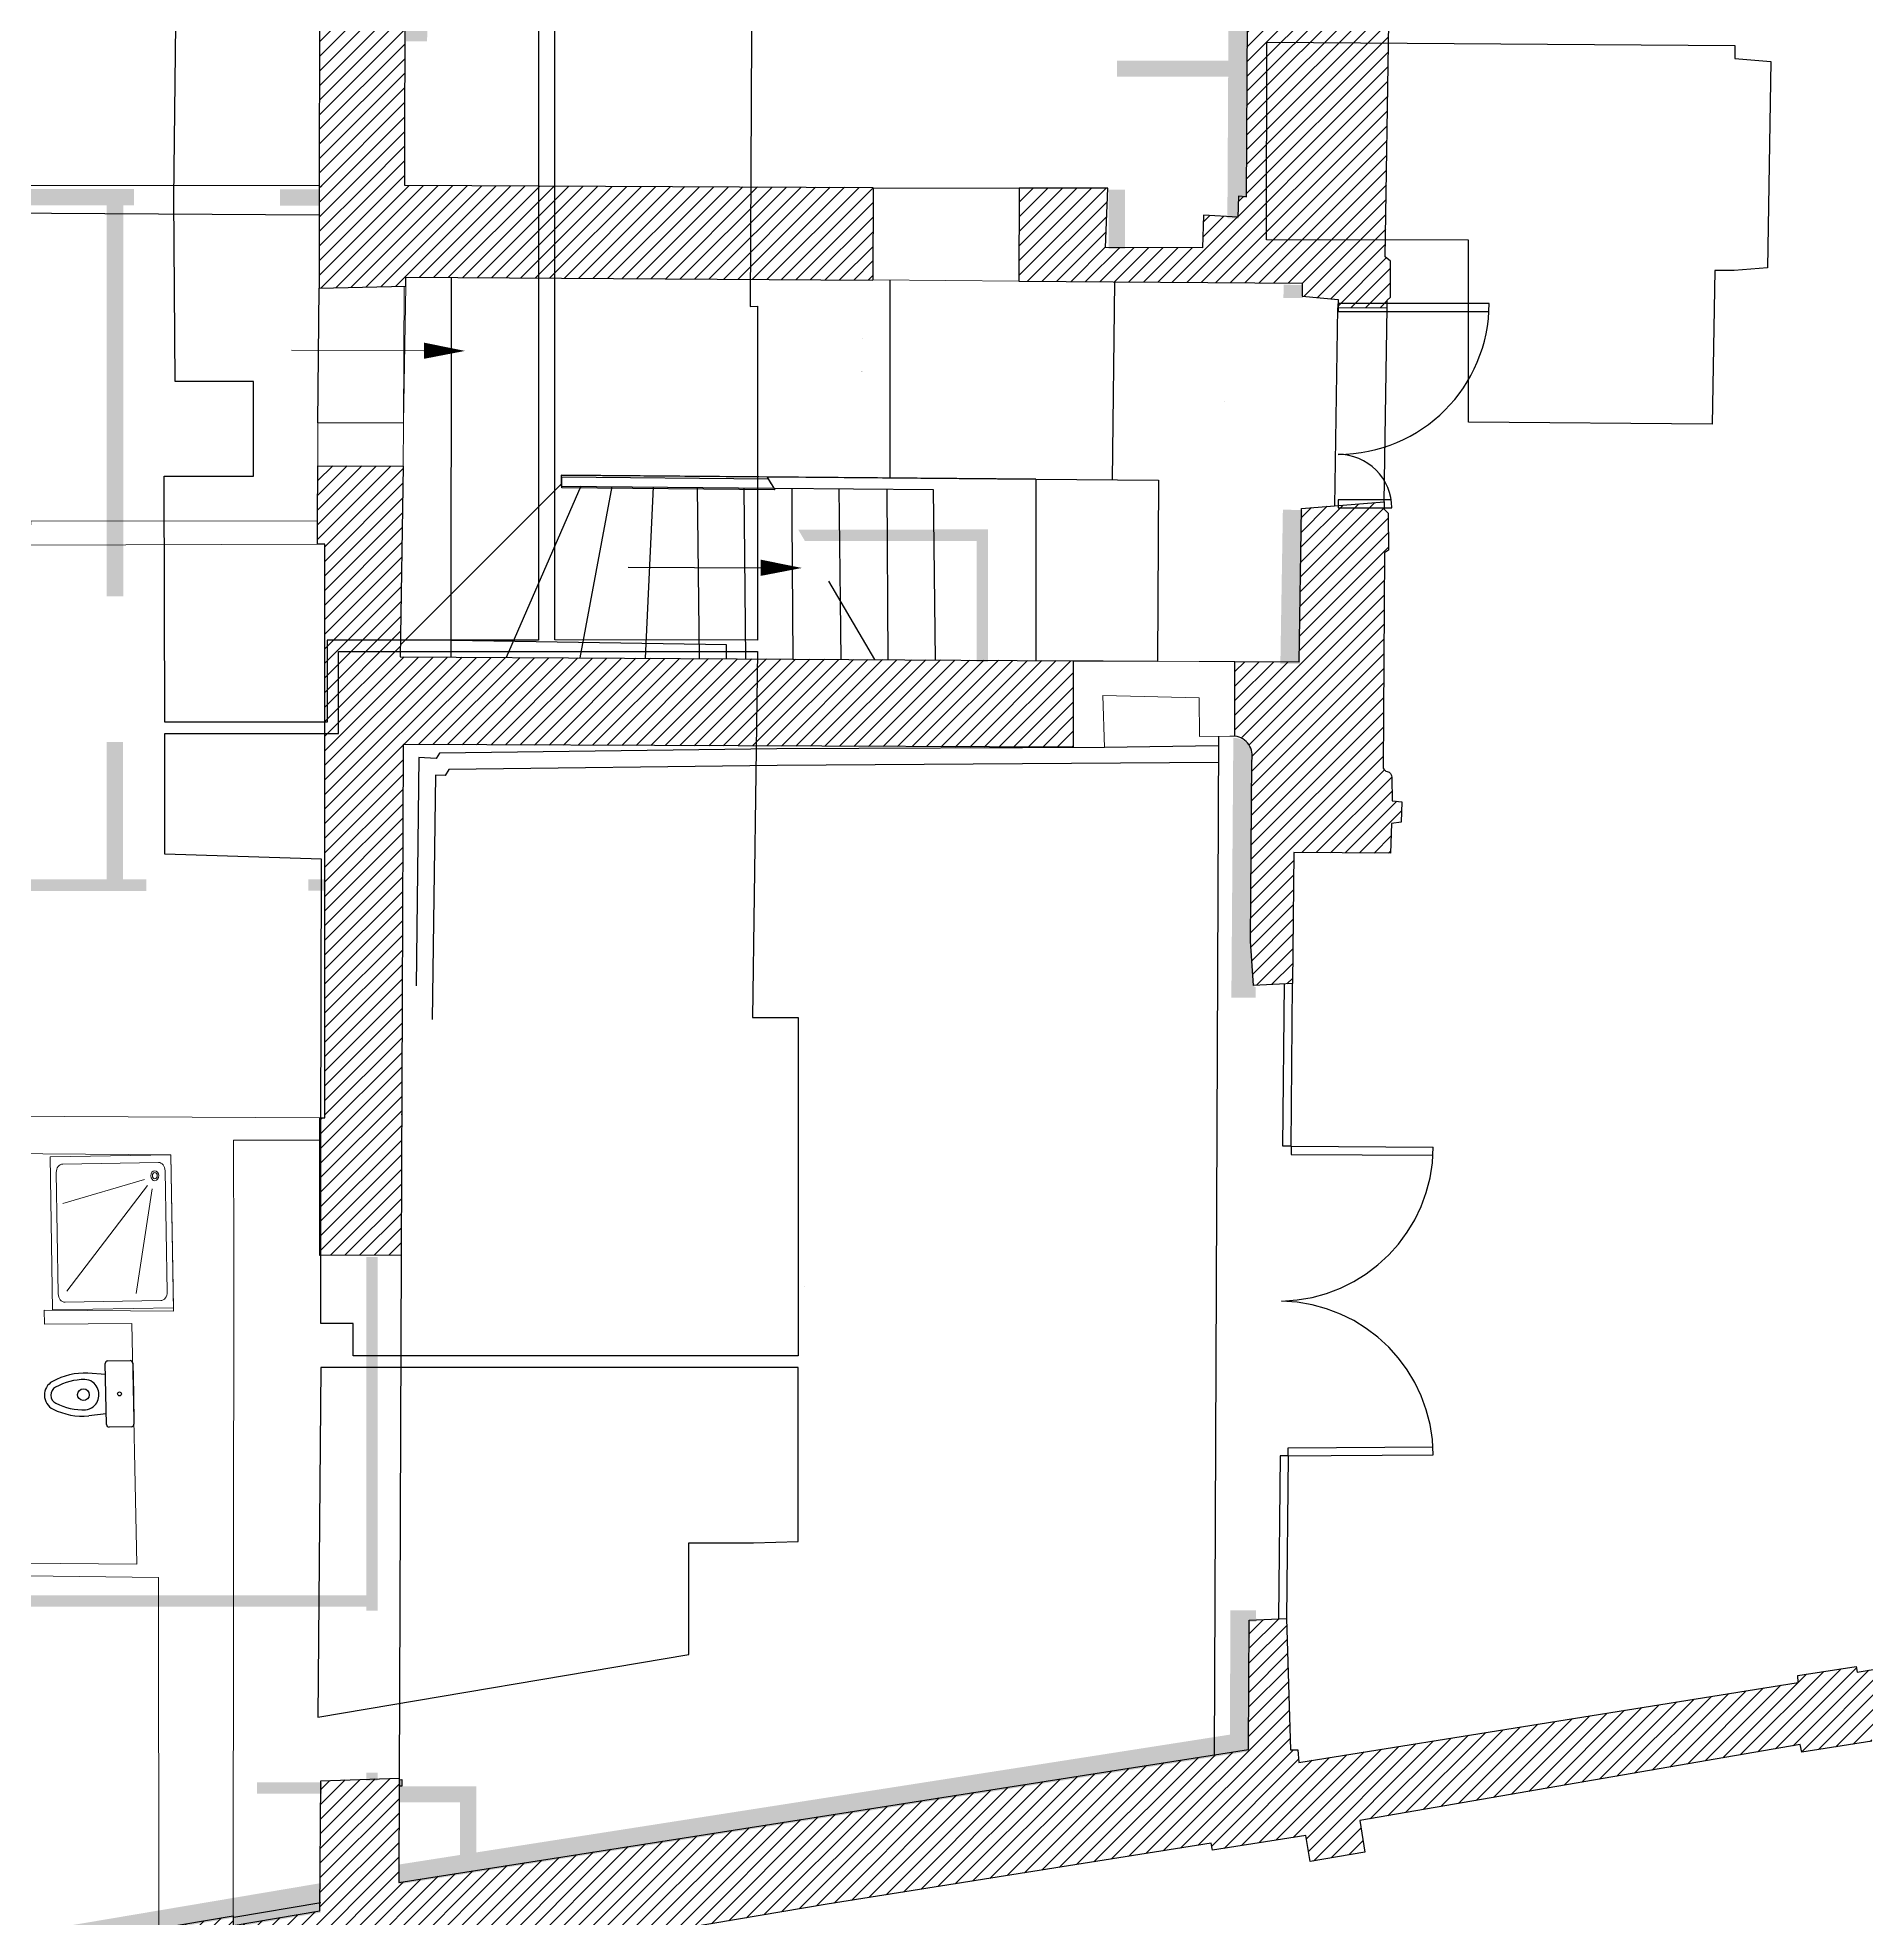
# Model space of a CAD drawing. Header units: metres. Extents: x -228 to 369, y -174 to 385.
# Drawn here: x 82.43 to 93.7, y 41.71 to 53.3 of the extents above; entities that cross this region are included whole.
import ezdxf
from ezdxf.enums import TextEntityAlignment as Align

# ---------------------------------------------------------------- set-up
doc = ezdxf.new("R2010")
doc.units = ezdxf.units.M
for name, pattern in [('CACHE', [9.524999999999999, 6.349999999999999, -3.174999999999999]), ('HIDDEN', [0.63, 0.28, -0.35]), ('PROJECTION', [0.3, 0.12, -0.18])]:
    doc.linetypes.add(name, pattern=pattern)
for name, color, linetype in [('010_mur', 2, 'Continuous'), ('020_cloi', 5, 'Continuous'), ('030_menuiserie', 1, 'Continuous'), ('051_plafonds', 4, 'Continuous'), ('070_trait-fin', 4, 'Continuous'), ('077_textes-1', 243, 'Continuous')]:
    doc.layers.add(name, color=color, linetype=linetype)
doc.layers.add('060_repères murs', color=104, linetype='Continuous', lineweight=0)
doc.layers.add('102_demol', color=10, linetype='Continuous', lineweight=5)
doc.layers.add('091_surfaces', color=60, linetype='Continuous', plot=False)
doc.layers.add('092_surfaces projet', color=60, linetype='Continuous', plot=False)
doc.styles.add('BAT-DES', font='arial.ttf', dxfattribs={"width": 0.99, "height": 0.5})
doc.styles.add('clem', font='swissc.ttf')
pattern_1 = [(45.2148729751, (-119.37396916070811, -44.824702175527285), (-0.0450693551, 0.0447325746), [])]

# ---------------------------------------------------------------- blocks, each defined once
blk = doc.blocks.new('*U1201')
at = {"linetype": 'PROJECTION', "ltscale": 0.75}
blk.add_arc((0.0352246861555522, -0.0726943817133832), 0.6482692500532866, 271.6998595968405, 0.0450546509058075, dxfattribs=at)
blk = doc.blocks.new('Murs porteurs selon geometre projet')
at = {"layer": '010_mur'}
h = blk.add_hatch(dxfattribs=at)
h.set_pattern_fill('ANSI31', color=4, scale=0.02, angle=0.2148729751235407)
h.set_pattern_definition(pattern_1)
edge = h.paths.add_edge_path()
edge.add_line((-29.56410158719297, 10.841496301679493), (-29.571897226018653, 14.640617075863583))
edge.add_line((-29.571897226018468, 14.640617075863661), (-29.53817083815668, 14.640465494919182))
edge.add_line((-29.53817083815686, 14.6404654949191), (-29.53767840473529, 14.750030722842814))
edge.add_line((-29.53767840473511, 14.750030722842814), (-29.54068544385149, 18.55397188406975))
edge.add_line((-29.54068544385167, 18.553971884069842), (-25.625525471669658, 18.47558654252149))
edge.add_line((-25.625525471669658, 18.475586542521402), (-25.62100306737477, 18.75808075130632))
edge.add_line((-25.62100306737477, 18.75808075130641), (-30.04043827984227, 18.78214032739303))
edge.add_line((-30.04043827984226, 18.78214032739303), (-30.03499714028318, 14.551585438505471))
edge.add_line((-30.03499714028318, 14.551585438505294), (-30.17028627380323, 14.540448864532381))
edge.add_line((-30.17028627380323, 14.540448864532392), (-30.17592889009677, 14.517423193714743))
edge.add_line((-30.17592889009644, 14.517423193714814), (-31.29080547394481, 14.521628426628544))
edge.add_line((-31.290805473945113, 14.521628426628544), (-31.30990032828317, 14.164827391493992))
edge.add_line((-31.30990032828302, 14.164827391493992), (-30.7889039073681, 14.165641380677583))
edge.add_line((-30.7889039073681, 14.165641380677583), (-30.09959434240849, 14.168226469712122))
edge.add_line((-30.09959434240868, 14.168226469712122), (-30.09637547148861, 12.878097405211072))
edge.add_line((-30.09637547148843, 12.878097405211072), (-30.09131925632617, 10.840188232601493))
edge.add_line((-30.09131925632635, 10.840188232601422), (-29.564533889934278, 10.841495229101843))
h = blk.add_hatch(dxfattribs=at)
h.set_pattern_fill('ANSI31', color=4, scale=0.02, angle=0.2148729751235407)
h.set_pattern_definition(pattern_1)
h.paths.add_polyline_path([(-26.68059683869009, 10.269986719596703), (-26.68053585198975, 10.840390614019912), (-29.564533889934278, 10.841495229101914), (-30.09131925632635, 10.840188232601422), (-30.08974567440462, 10.205955525350024), (-29.55659750132729, 10.221885388910152), (-29.55598586654784, 10.277495806678884)])
h.paths.add_polyline_path([(-25.77942955996697, 10.839380014686004), (-25.779490848352932, 10.266202823306433), (-24.033141478374368, 10.259888973912862), (-24.03380734452716, 10.179472966127813), (-23.81149988631544, 10.161297915158132), (-23.812612353660047, 10.109847079674822), (-23.51006375709021, 10.112751936600024), (-23.50928639006472, 10.156663133319483), (-23.48873824302622, 10.176328990001592), (-23.48967269206647, 10.397319497672893), (-23.52224704890523, 10.423726298861423), (-23.506212941493743, 11.866345188731044), (-23.46130196489379, 11.870535014564982), (-23.46184018747801, 12.379535089316112), (-24.0609921011877, 12.378848838714674), (-24.07281739585367, 13.350171016218942), (-24.37614974355434, 13.355015368606542), (-24.3808713459749, 10.791836389743462), (-24.428444597692227, 10.794487263910762), (-24.431241709679114, 10.666491532254522), (-24.64275821856975, 10.676091609377403), (-24.649186825211327, 10.475687856842443), (-25.24556547171033, 10.476189312847083), (-25.232615055364843, 10.841025408147273)])
h = blk.add_hatch(dxfattribs=at)
h.set_pattern_fill('ANSI31', color=4, scale=0.02, angle=0.2148729751235407)
h.set_pattern_definition(pattern_1)
edge = h.paths.add_edge_path()
edge.add_line((-24.43900806195492, 7.926937470359999), (-24.04433401740686, 7.926190513258458))
edge.add_line((-24.04433401740685, 7.926190513258435), (-24.032449007813973, 8.872974829645702))
edge.add_line((-24.03244900781392, 8.872974829645702), (-23.52317825446095, 8.915041844980392))
edge.add_line((-23.523178254461, 8.915041844980392), (-23.52436095781951, 8.86899274180876))
edge.add_line((-23.524360957819518, 8.868992741808782), (-23.49884062200747, 8.845033983550902))
edge.add_line((-23.49884062200747, 8.845033983550882), (-23.496252874761222, 8.617690341196854))
edge.add_line((-23.496252874761232, 8.617690341196854), (-23.52131757147945, 8.601477575589882))
edge.add_line((-23.52131757147945, 8.601477575589874), (-23.523891713210862, 7.274270814507259))
edge.add_arc((-23.49009859949764, 7.2895858070042685), 0.03710153001717701, -155.6200319101584, -103.16332797627015)
edge.add_arc((-23.5068482353083, 7.217967211834813), 0.03644963227028163, -0.6891699329124208, 76.8366723828567, ccw=False)
edge.add_line((-23.47040123976582, 7.217528795862117), (-23.4681258484156, 7.073574376839884))
edge.add_line((-23.4681258484156, 7.073574376839888), (-23.4084459743157, 7.06722613153298))
edge.add_line((-23.4084459743157, 7.06722613153298), (-23.410465695141998, 6.941646212757652))
edge.add_line((-23.410465695141962, 6.941646212757652), (-23.47026250187317, 6.93290248002063))
edge.add_line((-23.470262501873208, 6.93290248002063), (-23.476035612271673, 6.75054637298093))
edge.add_line((-23.47603561227168, 6.750546372980926), (-24.07196278045835, 6.752375554728371))
edge.add_line((-24.07196278045829, 6.752375554728397), (-24.0761634022296, 5.944420038920342))
edge.add_line((-24.0761634022296, 5.944420038920317), (-24.31668132341457, 5.932162495840846))
edge.add_line((-24.31668132341461, 5.932162495840849), (-24.337277408611758, 6.2047403311570015))
edge.add_line((-24.337277408611758, 6.204740331156998), (-24.33387980759781, 7.318411763279736))
edge.add_arc((-24.450880377484918, 7.3473081255083255), 0.1205161113874966, -13.873070874518437, 83.52192254745356)
edge.add_line((-24.437283382899228, 7.4670547531944536), (-24.43900806195492, 7.926937470359977))
h.paths.add_polyline_path([(-30.03447385174814, 5.095001574807821), (-30.04938441459632, 8.630492531132992), (-30.093865611580643, 8.630148856319183), (-30.094959585930503, 8.771739937204172), (-30.0940882668819, 9.111712397843563), (-29.56791321413075, 9.112581117325814), (-29.58173158791009, 7.936670549875853), (-25.43550612984929, 7.928823436340426), (-25.43351077686859, 7.39562568245092), (-28.67419008498666, 7.39684989784163), (-29.560777380878033, 7.397223651642335), (-29.56167643113044, 4.25110789785961), (-30.06238944224373, 4.2476035441468305), (-30.06505153918239, 4.957447134710993), (-30.06556752859974, 5.095034829317584)])
h = blk.add_hatch(dxfattribs=at)
h.set_pattern_fill('ANSI31', color=4, scale=0.02, angle=0.2148729751235407)
h.set_pattern_definition(pattern_1)
h.paths.add_polyline_path([(-11.59863353488152, 2.8553927552679936), (-20.488309846862542, 1.338205557643878), (-20.4905384271653, 1.2897872481990538), (-20.92114930355394, 1.2201718177385827), (-20.93194249981538, 1.267696712098214), (-23.64349734442383, 0.7890629840760899), (-23.61087533852911, 0.59526232031918), (-23.94756714099391, 0.535023818736327), (-23.97573239919147, 0.6960705433359089), (-24.550665105978972, 0.6030140410900637), (-24.55738106245966, 0.6457243513402591), (-26.92245299979206, 0.26158060973571073), (-33.65921729949018, -0.9031325198000651), (-33.706588903453486, -0.5836404146572477), (-33.62842310512195, -0.5666846706644083), (-33.61725105294341, -0.37000300764914806), (-33.13705707149442, -0.28851324164180414), (-33.14279915892687, 0.967273363157283), (-32.83946383488369, 0.974210822621099), (-32.84514510968446, -0.21503787822895015), (-30.58170346096124, 0.1754732453126049), (-30.581548412975142, 0.11634177274739099), (-30.04724042305523, 0.2081435161657188), (-30.043834276828914, 1.0108310709459238), (-29.562597232035838, 1.0288777310807649), (-29.562781097915693, 0.38546170886252185), (-24.33103262419271, 1.223530682184637), (-24.32982965001955, 2.021845371331247), (-24.09904871818604, 2.032270914135597), (-24.07149870362546, 1.2235856029924888), (-24.0264400550527, 1.223283057915351), (-24.02040843071857, 1.145859883142557), (-20.946262022613368, 1.650235276864787), (-20.94898424435232, 1.692789163368206), (-20.587959875105348, 1.7507179613151669), (-20.58223984461952, 1.7157865885073895), (-11.631550371279499, 3.2438480350593815)])
at = {"layer": '010_mur', "flags": 128}
for points in [[(-29.56410158719297, 10.841496301679493), (-29.571897226018468, 14.640617075863661), (-29.53817083815686, 14.6404654949191), (-29.53767840473511, 14.750030722842814), (-29.54068544385167, 18.553971884069842), (-25.625525471669658, 18.475586542521402), (-25.62100306737477, 18.75808075130641), (-30.04043827984226, 18.78214032739303), (-30.03499714028318, 14.551585438505294), (-30.17028627380323, 14.540448864532392), (-30.17592889009644, 14.517423193714814), (-31.290805473945113, 14.521628426628544), (-31.30990032828302, 14.164827391493992), (-30.7889039073681, 14.165641380677583), (-30.09959434240868, 14.168226469712122), (-30.09637547148843, 12.878097405211072), (-30.09131925632635, 10.840188232601422)], [(-25.77949092501322, 10.265485885943592), (-24.033141478374368, 10.259888973912862), (-24.03380734452716, 10.179472966127813), (-23.81149988631544, 10.161297915158132), (-23.812612353660047, 10.109847079674822), (-23.51006375709021, 10.112751936600024), (-23.50928639006472, 10.156663133319483), (-23.48873824302622, 10.176328990001592), (-23.48967269206647, 10.397319497672893), (-23.52224704890523, 10.423726298861423), (-23.506212941493743, 11.866345188731044), (-23.46130196489379, 11.870535014564982), (-23.46184018747801, 12.379535089316112), (-24.0609921011877, 12.378848838714674), (-24.07281739585367, 13.350171016218942), (-24.37614974355434, 13.355015368606542), (-24.3808713459749, 10.791836389743462), (-24.428444597692227, 10.794487263910762), (-24.431241709679114, 10.666491532254522), (-24.64275821856975, 10.676091609377403), (-24.649186825211327, 10.475687856842443), (-25.24556547171033, 10.476189312847083), (-25.232615055364843, 10.841025408147273), (-25.77942963662727, 10.838663077323142)], [(-30.09131925632635, 10.840188232601422), (-30.08974567440462, 10.205955525350024), (-29.55659750100575, 10.221885388574362)], [(-26.679429631334187, 10.838760687383022), (-29.564533889934278, 10.841495229101914)], [(-26.679429631334187, 10.838760687383022), (-26.67949061896685, 10.268348071328292)], [(-25.77942963662727, 10.838663077323142), (-25.77949092501322, 10.265485885943592)], [(-29.55659750132729, 10.221885388910152), (-29.55598586654784, 10.277495806678884), (-26.67949061896685, 10.268348071328292)], [(-30.03447385174814, 5.095001574807821), (-30.04938441459632, 8.630492531132992), (-30.093865611580643, 8.630148856319183), (-30.094959585930503, 8.771739937204172), (-30.0940882668819, 9.111712397843563), (-29.567913215398722, 9.112581117323742), (-29.58173158791009, 7.936670549875853), (-25.43551040629227, 7.9288234444340375), (-25.43351077686859, 7.39562568245092), (-29.56077738087763, 7.397223651644408), (-29.56167643113044, 4.25110789785961), (-30.06238944224373, 4.2476035441468305), (-30.06505153918239, 4.957447134710993), (-30.06556752859974, 5.095034829317584), (-30.03447385174814, 5.095001574807821)], [(-29.56565761971524, 5.119995032438828), (-29.56142812893235, 5.120010894122197)], [(-20.4905384271653, 1.2897872481990538), (-20.92114930355394, 1.2201718177385827), (-20.93194249981538, 1.267696712098214), (-23.64349734442383, 0.7890629840760899), (-23.61087533852911, 0.59526232031918), (-23.94756714099391, 0.535023818736327), (-23.97573239919147, 0.6960705433359089), (-24.550665105978972, 0.6030140410900637), (-24.55738106245966, 0.6457243513402591), (-26.92245299979206, 0.26158060973571073), (-33.65921729949018, -0.9031325198000651)], [(-33.13705707149442, -0.28851324164180414), (-33.14279915892687, 0.967273363157283), (-32.83946383488369, 0.974210822621099), (-32.84514510968446, -0.21503787822895015), (-30.58170346096124, 0.1754732453126049), (-30.581548412975142, 0.11634177274739099), (-30.04724042305523, 0.2081435161657188), (-30.043834276828914, 1.0108310709459238), (-29.562597232035838, 1.0288777310807649), (-29.562781097915693, 0.38546170886252185), (-24.33103262419271, 1.223530682184637), (-24.32982965001955, 2.021845371331247), (-24.09904871818604, 2.032270914135597), (-24.07149870362546, 1.2235856029924888), (-24.0264400550527, 1.223283057915351), (-24.02040843071857, 1.145859883142557), (-20.946262022613368, 1.650235276864787), (-20.94898424435232, 1.692789163368206), (-20.587959875105348, 1.7507179613151669), (-20.58223984461952, 1.7157865885073895), (-11.631550371279499, 3.2438480350593815)]]:
    blk.add_lwpolyline(points, dxfattribs=at)
blk.add_lwpolyline([(-24.43900806195492, 7.926937470359999), (-24.04433401740685, 7.926190513258435), (-24.03244900781392, 8.872974829645702), (-23.523178254461, 8.915041844980392), (-23.524360957819518, 8.868992741808782), (-23.49884062200747, 8.845033983550882), (-23.496252874761232, 8.617690341196854), (-23.52131757147945, 8.601477575589874), (-23.52389171321082, 7.2742708145076005, 0.2329681204901558), (-23.49854764509713, 7.253459124924621, -0.3517919302197864), (-23.47040123976582, 7.217528795862117), (-23.4681258484156, 7.073574376839888), (-23.4084459743157, 7.06722613153298), (-23.410465695141962, 6.941646212757652), (-23.470262501873208, 6.93290248002063), (-23.47603561227168, 6.750546372980926), (-24.07196278045829, 6.752375554728397), (-24.0761634022296, 5.944420038920317), (-24.31668132341461, 5.932162495840849), (-24.337277408611758, 6.204740331156998), (-24.333879807597718, 7.31841176327972, 0.4525419810105558), (-24.437283382899228, 7.4670547531944536)], format="xyb", close=True, dxfattribs=at)
at = {"layer": '020_cloi', "flags": 128}
for points in [[(-25.67082482921039, 9.046041530858494), (-28.5949739982714, 9.060398445404342), (-28.59481777599595, 8.992618740887472), (-27.28351147669379, 8.986025753560591)], [(-28.59497399794937, 9.060398445067143), (-27.323551391600617, 9.054156045694972)]]:
    blk.add_lwpolyline(points, dxfattribs=at)
at = {"layer": '020_cloi', "linetype": 'HIDDEN', "ltscale": 2}
blk.add_lwpolyline([(-26.65732448265735, 7.93113583918249), (-27.323554693475998, 9.053483535221883)], dxfattribs=at)
at = {"layer": '030_menuiserie'}
blk.add_lwpolyline([(-23.480680514883613, 8.927529888549552), (-23.806868349673078, 8.926306599857554), (-23.80668083806836, 8.876306951466164), (-23.47668315867632, 8.877544528058893, 0.4142135623730951), (-23.80791841466071, 9.206304630858272, 0.4142135623730951), (-22.881412670407478, 10.13978580681522), (-23.81140613051252, 10.136298090963503), (-23.81121861890801, 10.086298442569012), (-22.88122515880297, 10.089786158420711)], format="xyb", dxfattribs=at)
at = {"layer": '051_plafonds', "linetype": 'CACHE', "flags": 128}
for points in [[(-33.761079943161455, 10.830456507183992), (-30.091317938902407, 10.839657273673122)], [(-30.090864324398318, 10.656827663523602), (-33.761265918721435, 10.664017163206363)], [(-26.56647003449854, 9.050438946309871), (-26.57103524870769, 10.267745498468322)], [(-25.19070536311322, 10.263579288830963), (-25.200621060673313, 9.043732936346053)], [(-25.67082482920432, 9.046041529558522), (-24.91518758827573, 9.042331522008213)], [(-24.915178901392853, 9.042331479357403), (-24.91687198789967, 7.927841872288983)], [(-27.28351147669379, 8.986025753560591), (-26.30276458586552, 8.981094753209552)], [(-27.173201065285163, 8.98547113449784), (-27.171415104206282, 8.797185464793932)], [(-26.88322676850207, 8.984013201434124), (-26.87279875060163, 8.294129057226701)], [(-26.587035725858627, 8.982524011937121), (-26.577844624464912, 7.9309854164132325)], [(-26.30276458618655, 8.981094753546042), (-26.28701199279018, 7.930434988723837)], [(-25.43551040628623, 7.9288234431341245), (-24.91687174841549, 7.927999514953854)], [(-24.53863247870379, 7.46581682660455), (-24.541119357197108, 1.1898770819927806)]]:
    blk.add_lwpolyline(points, dxfattribs=at)
for points in [[(-24.538696365750113, 7.304591437892551), (-27.25765438426875, 7.276847159257024), (-29.27960351509499, 7.243580999635915), (-29.30259716384624, 7.206781128846115), (-29.36251900853688, 7.209532149873004), (-29.38958327069287, 4.234203868009381, -0.41436333162931), (-29.530591838618513, 4.112490339275347), (-30.192885203867142, 4.115193083755102), (-30.192104716626552, 4.246695702285761)], [(-24.53974075965743, 7.4069427442697915), (-25.240457961916878, 7.3954023579948185), (-27.25901849328493, 7.379195203062437), (-29.33692322878747, 7.345008433392131), (-29.35768856703313, 7.311774832191105), (-29.4639054979536, 7.31665126767307), (-29.49189517798899, 4.2395865361105365, -0.4161827846128984), (-29.52533688570359, 4.214826381218154), (-30.08992175353767, 4.217130388487176), (-30.08974202715725, 4.24741211087021), (-30.19210471662615, 4.24669570234243)]]:
    blk.add_lwpolyline(points, format="xyb", dxfattribs=at)
at = {"layer": '070_trait-fin', "linetype": 'CACHE'}
for p, q in [((-24.14318772562119, 3.0343293438930314), (-23.19924968446667, 3.0432387906245357)), ((-24.092891589714018, 3.084806295762109), (-23.19972159308289, 3.0932365635976287))]:
    blk.add_line(p, q, dxfattribs=at)
at = {"layer": '070_trait-fin', "linetype": 'CACHE', "flags": 128}
for points in [[(-30.09384895218932, 9.377516989499732), (-30.08974567440462, 10.205955525350024)], [(-29.266789470031842, 7.936074492561048), (-29.27375936048388, 10.276596068277051)], [(-23.827574988571378, 8.889897927104242), (-23.812612353660047, 10.109847079674822)], [(-23.523178254461, 8.915041844980392), (-23.51006375708719, 10.112751936769703)], [(-27.57253329721054, 7.932867955095325), (-27.57247983779288, 8.019442770991581), (-29.26709416060951, 8.038390857998339)], [(-29.56167643129189, 4.251107897856844), (-29.562597232035753, 1.0288777312547879)]]:
    blk.add_lwpolyline(points, dxfattribs=at)
at = {"layer": '070_trait-fin', "flags": 128}
for points in [[(-28.59484584983333, 9.004799000489612), (-29.580913676135037, 8.011035846863953)], [(-29.580913676619097, 8.011035847370213), (-28.594845849510772, 9.004799000171543)], [(-28.47255162676588, 8.992004011316093), (-28.92922067406069, 7.935435612471638)], [(-28.282771137563326, 8.991049832451722), (-28.4755310094659, 7.934576963349327)], [(-28.02726040144515, 8.989765175015023), (-28.07165118034628, 7.9338125830819095)], [(-27.756760091850488, 8.988405153300342), (-27.740761055296698, 7.933186343262305)], [(-27.4686593994531, 8.986956640639713), (-27.45368025108443, 7.932643016046978)], [(-27.171415104206282, 8.797185464793932), (-27.16320937624976, 7.932093273268318)], [(-28.178898897407223, 8.494793052197885), (-27.362408516471042, 8.49419719672449)], [(-26.87279875060163, 8.294129057226701), (-26.86731789503825, 7.9315332709236746)]]:
    blk.add_lwpolyline(points, dxfattribs=at)
blk.add_lwpolyline([(-27.362408516471042, 8.49419719672449, 0.09999999999999998, 0, 0), (-27.10914519499314, 8.494012371519602, 0, 0, 0)], format="xyseb", dxfattribs=at)
at = {"layer": '070_trait-fin', "linetype": 'CACHE'}
for points in [[(-24.13202890906296, 4.941882401692338), (-24.126162546745668, 5.944712524248235)], [(-24.08202862036531, 4.9417855094776595), (-24.0761634022296, 5.944420038920317)], [(-24.08202862036546, 4.941785509477739), (-24.13202890906296, 4.941882401692338)], [(-24.08202862036546, 4.941785509477739), (-23.206363361593908, 4.940088616350129)], [(-24.08202862036546, 4.941785509477739), (-24.08184110572704, 4.891785052225741)], [(-24.08184110572704, 4.891785052225741), (-23.2061758469556, 4.890088159098214)], [(-24.14318772562119, 3.034329343892996), (-24.14904786270135, 2.0325633996303707)], [(-24.09318410922599, 3.03480130766321), (-24.14318772562105, 3.034329343892996)], [(-24.0931835000498, 3.0349054437451835), (-24.09904871818506, 2.032270914302453)], [(-24.0931835000498, 3.0349054437451835), (-24.09365442591021, 3.084799095661847)]]:
    blk.add_lwpolyline(points, dxfattribs=at)
for centre, radius, start, end in [((-24.160546060206823, 4.942066923202484), 0.9541847494224518, -88.622409208088, -0.11879116120311599), ((-24.153390705253912, 3.0341037765780405), 0.9541847494225235, 0.5485371114985306, 89.05215515830982)]:
    blk.add_arc(centre, radius, start, end, dxfattribs=at)
at = {"layer": '092_surfaces projet', "linetype": 'CACHE', "flags": 128}
blk.add_lwpolyline([(-27.323551391600617, 9.054156045694972), (-25.67082482920432, 9.046041529558522), (-25.66559552965051, 7.929258899678745)], dxfattribs=at)
at = {"layer": '092_surfaces projet'}
blk.add_lwpolyline([(-24.43900806195492, 7.926937470359999), (-24.04433401740685, 7.926190513258435), (-24.03244900781392, 8.872974829645702), (-23.523178254461, 8.915041844980392), (-23.524360957819518, 8.868992741808782), (-23.49884062200747, 8.845033983550882), (-23.496252874761232, 8.617690341196854), (-23.52131757147945, 8.601477575589874), (-23.52389171321082, 7.274270814507199, 0.2329681204898646), (-23.498547645097112, 7.253459124924703, -0.3517919302198382), (-23.47040123976582, 7.217528795862117), (-23.4681258484156, 7.073574376839888), (-23.4084459743157, 7.06722613153298), (-23.410465695141962, 6.941646212757652), (-23.470262501873208, 6.93290248002063), (-23.47603561227168, 6.750546372980926), (-24.07196278045829, 6.752375554728397), (-24.0761634022296, 5.944420038920317), (-24.31668132341461, 5.932162495840849), (-24.337277408611758, 6.204740331156998), (-24.333879807597768, 7.318411763279737, 0.4525419810106483), (-24.437283382899228, 7.4670547531944536)], format="xyb", close=True, dxfattribs=at)
at = {"layer": '102_demol'}
for p, q in [((-31.727344464019414, 4.849028462330999), (-30.983501962355717, 4.864336388052823)), ((-31.70792150475507, 3.9052282986866964), (-31.727344464019414, 4.849028462330999)), ((-31.67332867354019, 4.00404847136585), (-31.68871529913402, 4.7517151636661215)), ((-31.64909860567758, 4.804166386995375), (-31.05983587345767, 4.816293134733495)), ((-31.01809479356949, 4.765516215373944), (-31.00270816813693, 4.017849523238411)), ((-30.983501962355717, 4.864336388052823), (-30.96407900309054, 3.920536224407724)), ((-31.14510765048697, 4.711549680109975), (-31.648022865684712, 4.560787959393046)), ((-31.12717248035193, 4.674347884145618), (-31.6212075438379, 4.0202589842534415)), ((-31.097126875827872, 4.653182336623159), (-31.19453444041146, 4.009132440133099)), ((-31.04232486143246, 3.9653982997421466), (-31.63158759365324, 3.9532715520060724)), ((-30.96407900309054, 3.920536224407724), (-31.70792150475507, 3.9052282986866964))]:
    blk.add_line(p, q, dxfattribs=at)
at = {"layer": '102_demol', "linetype": 'ByBlock', "lineweight": -2}
for p, q in [((-31.36713789379878, 3.5919217383182596), (-31.2295791814499, 3.5952922872806723)), ((-31.38098398798649, 3.509307385411112), (-31.48980399104146, 3.516727236703382)), ((-31.37353094786026, 3.19964743485415), (-31.38274116867693, 3.575534615081114)), ((-31.213192058211607, 3.579689012398821), (-31.20858694746743, 3.3917454226078463)), ((-31.20858694746743, 3.3917454226078463), (-31.203981836723003, 3.2038018328164166)), ((-31.37500392807799, 3.2652494384265354), (-31.483329950019762, 3.252508940389952)), ((-31.21958511160097, 3.187414709579898), (-31.35714382395047, 3.1840441606180954))]:
    blk.add_line(p, q, dxfattribs=at)
at = {"layer": '102_demol'}
for points in [[(-26.68161832641208, 10.835697618470252), (-25.781640880127338, 10.838767735909833)], [(-26.677879415047652, 10.269985571314933), (-25.77949092501322, 10.265485885943592)], [(-30.0940882668819, 9.111712397843563), (-30.09384895218932, 9.377516989499732), (-29.565873991559997, 9.378458156002083), (-29.567913211748003, 9.112581427990593)], [(-25.25119472904761, 7.928474608682292), (-25.43551040629227, 7.9288234444340375)], [(-25.25119472904761, 7.928474608682292), (-24.65986868278469, 7.927355469494497)], [(-24.65986868278469, 7.927355469494497), (-24.43900806195492, 7.926937470359999)], [(-25.25159935730455, 7.714678835884051), (-25.240457961916878, 7.3954023579948185), (-25.43351077686859, 7.39562568245092)], [(-24.659030244698013, 7.703787389278615), (-25.25159935730455, 7.714678835884051)]]:
    blk.add_lwpolyline(points, dxfattribs=at)
at = {"layer": '102_demol', "flags": 128}
for points in [[(-30.08974567440462, 10.205955525350024), (-30.09384895218932, 9.377516989499732)], [(-29.56662842619448, 10.221876427744512), (-29.56587392263393, 9.378381099612072)], [(-30.2594381046424, 9.824340662646954), (-29.44294772370619, 9.823744807175743)], [(-30.093865611580643, 8.630148856319183), (-31.86533165198058, 8.616461988489453), (-31.85964791076742, 8.76622110218828), (-30.094959585930503, 8.771739937204172)], [(-32.836168583988766, 2.3485013571944267), (-31.18284890600713, 2.341325393720426), (-31.219184644528493, 3.8242581542191423), (-31.75849803412908, 3.816580244467086), (-31.76000015164637, 3.9025519520330545), (-30.963666189824508, 3.900476812922816), (-30.98350196103846, 4.864336388023792), (-32.03605524015722, 4.867265681128583), (-32.0325152283131, 5.097138468744806)], [(-32.0325152283131, 5.097138468744806), (-30.06556752859974, 5.095034829317584)], [(-30.06505153918239, 4.957447134711719), (-30.59735121334263, 4.955450873349392), (-30.5923712234043, 4.243894346300012), (-30.58170346096124, 0.1754732453126049)], [(-31.039684343216493, 0.09645789760465906), (-31.05033121183284, 2.259251133790794), (-32.833249030643984, 2.275142059663003)]]:
    blk.add_lwpolyline(points, dxfattribs=at)
at = {"layer": '102_demol', "linetype": 'CACHE', "flags": 128}
blk.add_lwpolyline([(-29.56587483908598, 9.378381098145862), (-29.55659750100575, 10.221885388574362)], dxfattribs=at)
at = {"layer": '102_demol', "flags": 128}
blk.add_lwpolyline([(-29.44294772370619, 9.823744807175743, 0.09999999999999998, 0, 0), (-29.1896844022285, 9.823559981971092, 0, 0, 0)], format="xyseb", dxfattribs=at)
at = {"layer": '102_demol'}
blk.add_lwpolyline([(-24.659030244698013, 7.703787389278615), (-24.65512069244474, 7.464551294775948), (-24.46813449538901, 7.466582718440687, -0.064269772144341), (-24.437283382899228, 7.4670547531944536)], format="xyb", dxfattribs=at)
for centre, major_axis, ratio, start_param, end_param in [((-31.64803641238117, 4.752552315568273), (0.001062193964929079, -0.051614071414482425), 0.7881355920450299, 3.141592637151617, 4.71238896162192), ((-31.058773680159362, 4.764679063304129), (0.0010621908725145241, -0.05161407147812259), 0.7881355802468233, 1.570796528120426, 3.141592713171756), ((-31.632649786275888, 4.004885624078224), (0.001062193697157783, -0.051614072050087646), 0.7881355926639662, 4.712388981433021, 6.28318528078392), ((-31.04338705472789, 4.0170123711701216), (0.0010621936050599031, -0.05161407142188835), 0.7881355965844193, 6.283185299587995, 1.570796495275962)]:
    blk.add_ellipse(centre, major_axis=major_axis, ratio=ratio, start_param=start_param, end_param=end_param, dxfattribs=at)
for major_axis, ratio in [((0.000637317442884167, -0.030968442849900808), 0.7881355819438168), ((0.00039453283271293404, -0.019170940780374252), 0.7881355817451279)]:
    blk.add_ellipse((-31.081567541290838, 4.7345007272449315), major_axis=major_axis, ratio=ratio, dxfattribs=at)
at = {"layer": '102_demol', "linetype": 'ByBlock', "lineweight": -2}
for centre, major_axis, ratio, start_param, end_param in [((-31.22918725677206, 3.579297088374879), (-0.000350953594154921, -0.01599615029181441), 0.9999999789281885, 1.617230387831571, 3.188026756739978), ((-31.505637055678072, 3.1043828758669307), (-0.009052584873694147, -0.4126087054834248), 0.9999999923498522, 3.125060489000678, 3.674270229317432), ((-31.505637055678072, 3.1043828758669307), (-0.37261833211971324, 0.008175200940212748), 0.9999999926195327, 4.739020378354228, 5.245066548092365), ((-31.50701134477557, 3.397087439908328), (-0.001754767985869637, -0.07998075214708937), 0.9999999467451395, 2.529121685380484, 3.168224058457275), ((-31.3667459699551, 3.575926538938219), (-0.000350953604322854, -0.01599615075525965), 0.9999999592325183, 3.188026704827006, 4.758823029751838), ((-31.66045132307641, 3.3806735609459877), (-0.09597690312748322, 0.002105721595131893), 0.9999999969228651, 5.245064803137834, 0.049725752271677415), ((-31.66043584233976, 3.380041750413574), (-0.09597690301475349, 0.002105721592658617), 0.9999999955181863, 0.043142403614596, 1.130988661767057), ((-31.66045132307641, 3.3806735609459877), (-0.001228337610568042, -0.05598652743547926), 0.9999999915735125, 3.674268476441205, 4.76446595486899), ((-31.66043584233976, 3.380041750413574), (-0.05598652629565163, 0.0012283375855603599), 0.9999999967674973, 0.0407911806220505, 1.130988659407861), ((-31.51649453070586, 3.384200879699374), (-0.00210572163732144, -0.0959769050504449), 0.9999999817383637, 1.617230405134411, 2.529121700459741), ((-31.51647904996873, 3.3835690691682525), (-0.002105721601932739, -0.0959769034374596), 0.9999999972434183, 0.7053391076398535, 1.617230405853339), ((-31.519338924962693, 3.663583035576694), (-0.4126087085422333, 0.009052584940804036), 0.9999999933380783, 1.130986914186021, 1.680196646923811), ((-31.519338924962693, 3.663583035576694), (-0.3726183323783509, 0.008175200945887228), 0.9999999927744353, 1.130986914233907, 1.637033082942602), ((-31.506376114104988, 3.371162420799291), (-0.0017547679956845942, -0.07998075259444694), 0.9999999993798178, 0.066236757864536, 0.7053391027560281), ((-31.357535748627512, 3.20003935952357), (-0.01599615067333198, 0.000350953602525371), 0.9999999818941672, 0.0464341020574124, 1.617230592587185), ((-31.2199770361172, 3.2034099083177616), (-0.01599615078831695, 0.000350953605048127), 0.9999999665623465, 1.617230582075245, 3.18802674560181)]:
    blk.add_ellipse(centre, major_axis=major_axis, ratio=ratio, start_param=start_param, end_param=end_param, dxfattribs=at)
for centre, major_axis, ratio in [((-31.51649453070586, 3.384200879699374), (-0.03599133867288231, 0.00078964559817613), 0.9999999912464869), ((-31.29394558464923, 3.389337817574851), (-0.01199711297664283, 0.00026321520127189804), 0.9999999904553201)]:
    blk.add_ellipse(centre, major_axis=major_axis, ratio=ratio, dxfattribs=at)
at = {"layer": '030_menuiserie', "xscale": 138.550195075006, "yscale": 138.550195075006, "zscale": 138.550195075006, "rotation": 189.9168593396885}
blk.add_blockref('*U1201', (-33.68463700754026, -0.7363029037858179), dxfattribs=at)
at = {"layer": '077_textes-1', "style": 'clem'}
for s, p in [('Hsp: 2.24', (-24.507133085022, 9.532818214425081)), ('H<1.80', (-25.77472272586705, 8.528333585729733)), ('Hspo:2.75', (-24.45324920599231, 4.6843059545898456))]:
    blk.add_text(s, height=0.0012, rotation=90.00000000041688, dxfattribs=at).set_placement(p, align=Align.MIDDLE_CENTER)
at = {"layer": '077_textes-1', "style": 'BAT-DES', "width": 0.99}
for s, p in [('RDC', (-28.190469445308434, 8.25306166461801)), ('R+1', (-26.919933830571967, 8.304008992368937))]:
    blk.add_text(s, height=0.0015, rotation=90.17206965570197, dxfattribs=at).set_placement(p)
at = {"layer": '091_surfaces', "style": 'clem'}
for s, p in [('Hall', (-26.73956774417739, 9.911236823112693)), ('Z: 201.23', (-26.745173855668092, 9.707479599880012)), ('Hsp: 3.08', (-26.74693960170691, 9.497276105816443)), ('Garage / Réserve', (-27.0827313198976, 4.271575076872013)), ('34.6m²', (-27.08035719805899, 4.064995263419906)), ('Z: 201.22', (-27.08753852851238, 3.8547917693546974)), ('Hsp: 2.90', (-27.089304274550052, 3.6445882752910426))]:
    blk.add_text(s, height=0.0012, dxfattribs=at).set_placement(p, align=Align.MIDDLE_CENTER)
blk = doc.blocks.new('cloisons reperage')
at = {"layer": '060_repères murs', "true_color": 0x7aafdf, "transparency": 33554559}
h = blk.add_hatch(color=143, dxfattribs=at)
h.dxf.hatch_style = 1
h.paths.add_polyline_path([(-34.24972635327451, 8.501015998757003), (-34.12972654759773, 8.500800041391996), (-34.12693491699831, 10.052009611925062), (-34.24693573945151, 10.052014139142473)])
h.paths.add_polyline_path([(-34.25805203018665, 7.524695677924354), (-34.13805099162346, 7.524269322907758), (-34.1469761396569, 6.477630735539343), (-31.4672666528321, 6.930119376820759), (-31.46872118388059, 6.748162272699638), (-32.0033696943141, 6.658364953818891), (-32.00330298446372, 6.7174965920289385), (-34.26856121175493, 6.3340489969920775)])
h.paths.add_polyline_path([(-35.21037909071962, 12.607835670885894), (-35.08875908832866, 12.608191953602002), (-35.088760750501756, 11.796175880370514), (-34.11791344551601, 11.763629619577792), (-34.11791347852834, 11.674482995290413), (-34.124590228601306, 10.909636201820083), (-34.24495209041365, 10.909574584332493), (-34.23954538443266, 11.647455893697593), (-34.27453246286536, 11.646458929676132), (-35.208176087573946, 11.679290414529003)])
h.paths.add_polyline_path([(-35.15076182448924, 15.837581813046244), (-35.03109366595272, 15.837571258735794), (-35.02644248165379, 14.707093861316904), (-35.09438453584156, 14.708999201069153), (-35.09420346822424, 14.123157900314453), (-35.21397386734691, 14.123000704616393), (-35.21642336870766, 15.155442476337933), (-35.14660838509557, 15.155720055160755)])
h.paths.add_polyline_path([(-35.1378845585678, 18.40384519494528), (-35.01833404319451, 18.40384519494528), (-35.02587620429636, 16.72991902362524), (-35.14588409223705, 16.72991902362524)])
h.paths.add_polyline_path([(-34.193541702160076, 20.712796830426733), (-35.1264744985212, 20.7173380278001), (-35.13037168792125, 19.91670869901441), (-35.010567493103196, 19.916471959589572), (-35.00687341141879, 20.59481318285719), (-34.193805093744416, 20.592797119520682)])
h.paths.add_polyline_path([(-31.468721183880557, 20.708343396304862), (-32.6790314060404, 20.70948327030785), (-32.68017579196207, 20.58919395900063), (-31.46978316785464, 20.58823889388974)])
h.paths.add_polyline_path([(-25.53696682016334, 16.77811537003727), (-25.41696815275311, 16.77728277820675), (-25.41793559291651, 16.69686983307174), (-25.5379442431238, 16.696869833071542)])
h.paths.add_polyline_path([(-25.74836656349391, 19.87367376812872), (-25.86836284980422, 19.87329266001815), (-25.88338324513849, 17.18880789197702), (-25.81357709253958, 17.18537723255304), (-25.8102636245748, 17.31335978727883), (-25.76268482644508, 17.31335978727883)])
h.paths.add_polyline_path([(-25.89984242864888, 21.222771394883402), (-25.8989657583923, 21.32228049585429), (-25.778974973857657, 21.32122893942842), (-25.78059633123367, 21.13621942517712), (-25.900600939231758, 21.13621942517712)])
h.paths.add_polyline_path([(-25.85210744241262, 24.96390630661974), (-26.18856904778512, 24.99128219989498), (-26.18856904778512, 24.87180095295545), (-25.90535970297331, 24.847866422283673), (-25.8144322474265, 24.75042948499756), (-25.817831392682002, 23.806430483020822), (-25.697830614741797, 23.806430483020822), (-25.694252406899, 24.80015813470032)])
h.paths.add_polyline_path([(-30.89336921194927, 25.09177288560087), (-30.90553062168976, 21.17847363217273), (-30.93925620391909, 21.178751693833583), (-30.944558932498524, 18.278978619706994), (-30.8132964234343, 18.27859903970485), (-30.77377563470318, 24.96908137329261), (-26.97844089418876, 24.878858355307294), (-26.97853017543741, 24.99889438240298)])
edge = h.paths.add_edge_path()
edge.add_arc((-25.84469913367819, 13.866456989873592), 0.119657697808171, -14.27409151205569, 90.95027553074789, ccw=False)
edge.add_line((-25.72873558939362, 13.836954091003953), (-25.73630969286707, 12.723303232172723))
edge.add_line((-25.73630969286707, 12.723303232172723), (-25.716735982652033, 12.450650073563622))
edge.add_line((-25.716735982652033, 12.450650073563622), (-25.70882679622833, 12.451023417512001))
edge.add_line((-25.70882679622833, 12.451023417512001), (-25.70882679622833, 12.386013876687562))
edge.add_line((-25.70882679622833, 12.386013876687562), (-25.85880479680762, 12.386013876686032))
edge.add_line((-25.85880479680762, 12.386013876686032), (-25.84668361788052, 13.986098230535843))
h.paths.add_polyline_path([(-25.421476937003682, 15.390375789995884), (-25.43691252395332, 14.443642703077643), (-25.556913009042578, 14.444319852727151), (-25.541460990853047, 15.392332016435473)])
h.paths.add_polyline_path([(-30.51027947595587, 7.1191214451483305), (-25.868206966785387, 7.844885793364957), (-25.864182042601502, 8.610490908176192), (-25.70807594002737, 8.610221968234633), (-25.705244119564927, 8.542037669660813), (-25.74454881359276, 8.540409756247993), (-25.748745644678348, 7.74210519239845), (-30.983600281151382, 6.9236623835575575), (-30.983109764678513, 7.0451968423693145), (-30.6104704343559, 7.103457100079032)])
at = {"layer": '060_repères murs', "true_color": 0xf8991e, "transparency": 33554559}
h = blk.add_hatch(color=30, dxfattribs=at)
h.dxf.hatch_style = 1
h.paths.add_polyline_path([(-31.4729943924279, 19.5873951983925), (-31.970331083725927, 19.586662861033222), (-31.967767242803912, 19.14736751574217), (-31.47032367120874, 19.14671921635362), (-31.470629704250992, 19.247043366047908), (-31.86968791975817, 19.247043366047908), (-31.86775195376138, 19.487060854834912), (-31.46930019637961, 19.487060854834912)])
h.paths.add_polyline_path([(-30.98116443981522, 7.527186780686462), (-30.51027947595587, 7.526828448847956), (-30.51027947595587, 7.1191214451483305), (-30.6104704343559, 7.103457100079032), (-30.6104704343559, 7.426904662740936), (-30.98156804148759, 7.427187058863202)])
h.paths.add_polyline_path([(-35.09348921780646, 14.606999224929892), (-34.54350063783919, 14.606999224929892), (-34.54350063783919, 14.70699961457908), (-35.09348921780646, 14.70699961457908)])
h.paths.add_polyline_path([(-34.64298470998781, 14.606999224929892), (-34.54291656546482, 14.606999224929892), (-34.54291656546482, 14.123513788781752), (-34.64298470998781, 14.123513788781752)])
h.paths.add_polyline_path([(-34.64348921780693, 14.223513788781974), (-35.0937438067338, 14.223513788781961), (-35.0937438067338, 14.123513788781853), (-34.64348921780693, 14.123513788781862)])
h.paths.add_polyline_path([(-28.1203472111995, 21.818942650101963), (-27.7744015009993, 21.818942650101963), (-27.77440110306614, 21.71950786583443), (-28.120346813266337, 21.71950786583443)])
h.paths.add_polyline_path([(-27.77440079071374, 21.35228453069093), (-27.87034681326768, 21.35228453069093), (-27.87034681326768, 21.71950786583443), (-27.77440079071374, 21.71950786583443)])
h.paths.add_polyline_path([(-28.11984190433567, 21.71950786583431), (-28.020597231294868, 21.71950786583431), (-28.02110214022554, 21.35228453069093), (-28.120346813266337, 21.35228453069093)])
h.paths.add_polyline_path([(-28.120346813266337, 21.35228453069093), (-27.77440107063962, 21.35228453069093), (-27.77440107063962, 21.252273956554273), (-28.120346813266337, 21.252273956554273)])
at = {"layer": '060_repères murs', "true_color": 0xf4ee51, "transparency": 33554559}
h = blk.add_hatch(color=41, dxfattribs=at)
h.dxf.hatch_style = 1
h.paths.add_polyline_path([(-28.52698164593658, 15.269058826771643), (-28.48578656229664, 15.199063877351493), (-27.42888166371202, 15.199063877351493), (-27.42888166371202, 14.454488165311053), (-27.35888166371202, 14.454488165311053), (-27.35888166371202, 15.270792669684793)])
h.paths.add_polyline_path([(-31.11889473451647, 8.608295308352382), (-31.188475388135156, 8.608281800664892), (-31.188303720924377, 10.788674591603513), (-31.11872306730554, 10.788674653770222)])
h.paths.add_polyline_path([(-34.129364409815494, 8.702216564342363), (-31.188303720924377, 8.702385304446082), (-31.188704461320718, 8.632399668450272), (-34.12954386299613, 8.632313125405213)])
h.paths.add_polyline_path([(-31.18872307949558, 7.611303487783417), (-31.11874532362945, 7.611303363421213), (-31.118600885120017, 7.562429889558416), (-31.18872539733844, 7.5600634987150634)])
h.paths.add_polyline_path([(-34.08945635847693, 13.114109371035832), (-32.542363042468516, 13.114109371035832), (-32.542363042468516, 13.043753083773163), (-34.08945635847693, 13.043753083773163)])
h.paths.add_polyline_path([(-34.01910007121427, 12.538547842066883), (-34.08945635847693, 12.538547842066883), (-34.08945635847693, 13.043753083773163), (-34.01910007121427, 13.043753083773163)])
h.paths.add_polyline_path([(-35.088274065836664, 12.538916096618374), (-34.08945635847693, 12.538916096618374), (-34.08945635847693, 12.608547842066862), (-35.088274065836664, 12.608547842066862)])
h.paths.add_polyline_path([(-31.54605030406194, 13.114128612719751), (-31.43779444969165, 13.114114260968444), (-31.43779444969165, 13.044114260968444), (-31.54605030406194, 13.044128612719751)])
h.paths.add_polyline_path([(-29.758147208009778, 21.81894974251628), (-28.120346813266337, 21.81894974251628), (-28.120346813266337, 21.74894974251628), (-29.758147208009778, 21.74894974251628)])
h.paths.add_polyline_path([(-27.77418795205226, 21.74894974251628), (-26.699881708362852, 21.74894974251628), (-26.699881708362852, 21.81894974251628), (-27.77418795205226, 21.81894974251628)])
h.paths.add_polyline_path([(-26.699881708362852, 21.74894974251628), (-26.77101234876404, 21.74894974251628), (-26.77101234876404, 21.2531352475642), (-26.699881708362852, 21.2531352475642)])
h.paths.add_polyline_path([(-26.699881708362852, 21.2531345976513), (-25.89848073590047, 21.2531345976513), (-25.89848073590047, 21.32263638431916), (-26.699881708362852, 21.32263638431916)])
h.paths.add_polyline_path([(-29.544082916913407, 19.03324781706553), (-26.562586866719673, 19.03324781706553), (-26.562586866719673, 18.96326460034311), (-29.544082916913407, 18.96326460034311)])
h.paths.add_polyline_path([(-29.544082916913407, 20.63895007038574), (-29.47330549320164, 20.63895007038574), (-29.47330549320164, 19.03324781706553), (-29.544082916913407, 19.03324781706553)])
h.paths.add_polyline_path([(-31.86181977448234, 7.551187297490442), (-31.46181977448234, 7.551187297490442), (-31.46181977448234, 7.481187297490443), (-31.86181977448234, 7.481187297490443)])
at = {"layer": '060_repères murs', "true_color": 0x58ba48, "transparency": 33554559}
h = blk.add_hatch(color=85, dxfattribs=at)
h.dxf.hatch_style = 1
h.paths.add_polyline_path([(-35.01737298046563, 17.367904638792652), (-32.61824027682762, 17.367904638792652), (-32.61824027682762, 17.2669580567713), (-35.01737298046563, 17.2669580567713)])
h.paths.add_polyline_path([(-31.71931221730074, 17.3666743572534), (-31.47258715889289, 17.3666743572534), (-31.47258715889289, 17.26631891181147), (-31.71931221730074, 17.26631891181147)])
h.paths.add_polyline_path([(-32.7865839136672, 17.2669580567713), (-32.6856958929344, 17.2669580567713), (-32.6856958929344, 14.857742463232503), (-32.7865839136672, 14.857742463232503)])
h.paths.add_polyline_path([(-32.7865839136672, 13.960956684190883), (-32.68658391366709, 13.960956684190883), (-32.68658391366709, 13.115117674470842), (-32.7865839136672, 13.115117674470842)])
h.paths.add_polyline_path([(-26.562586866719673, 18.15857009992242), (-25.878026625921958, 18.15857009992242), (-25.878026625921958, 18.06027623634137), (-26.562586866719673, 18.06027623634137)])
h.paths.add_polyline_path([(-26.56258728470514, 19.033265197458864), (-25.873144512009624, 19.033265197458864), (-25.873144512009624, 18.93326931858101), (-26.56258728470514, 18.93326931858101)])
h.paths.add_polyline_path([(-26.61376887588031, 17.36326931858047), (-26.51376887586956, 17.36326931858047), (-26.51376887586956, 16.99846848895579), (-26.61376887588031, 16.99846848895579)])
h.paths.add_polyline_path([(-26.462943153982362, 18.93326931858101), (-26.562586866719673, 18.93326931858101), (-26.562586866719673, 18.893175528527543), (-26.462943153982362, 18.893175528527543)])
at = {"layer": '020_cloi'}
blk.add_lwpolyline([(-29.98336492951034, 15.594909515686142), (-28.7118825295915, 15.58322563639132), (-28.672092576737093, 15.515618157746134), (-29.98336492951034, 15.527128801684961)], close=True, dxfattribs=at)
for points in [[(-30.968681311833247, 7.567489009319006), (-30.968681311833247, 7.5271772813340885), (-30.98116427481313, 7.5272276629216055), (-30.98100345714544, 7.567073191641057), (-30.968681311833247, 7.567489009319006)], [(-31.46823972987543, 6.80839060308581), (-32.00330298446372, 6.7174965920289385)]]:
    blk.add_lwpolyline(points, dxfattribs=at)

msp = doc.modelspace()

# ---------------------------------------------------------------- linework, layer by layer
at = {"layer": '092_surfaces projet'}
for points in [[(83.28572000862168, 53.742235229046855), (85.51662440840407, 53.742235229046855), (85.51662440840407, 49.58843887062211), (84.21375196359435, 49.58843887062211), (84.21375196359435, 49.08287734165313), (83.21493425623461, 49.08287734165313), (83.20971910426431, 50.59784328836801), (83.75973288630766, 50.59784328836801), (83.76108181082805, 51.18132872451627), (83.27676584041748, 51.18142336090318), (83.2701555784833, 52.3122301644253)], [(85.6175124291369, 53.74064841139774), (86.83062300757472, 53.74210164524611), (86.81993177479437, 51.644968631419076), (86.86441394784076, 51.6451454890034), (86.8653692477149, 49.588489405834714), (85.6175124291369, 49.58957796242732)], [(90.00030039553447, 52.05504597040869), (90.0020437179019, 53.271983073762115), (92.88672519181036, 53.25196816625793), (92.88672519181036, 53.17147247320423), (93.10799548590045, 53.152546593396984), (93.08715245163884, 51.88121583121443), (92.88221640755937, 51.8650611780471), (92.76222239687345, 51.86640670748548), (92.74658005298508, 50.91900637095082), (91.24482949181923, 50.930870536091085), (91.24482949181923, 52.05196816625793)], [(83.21493425623461, 49.01287734165314), (84.28410825085669, 49.01287734165314), (84.28410825085714, 49.51843887062303), (86.86541387237963, 49.51844376055471), (86.83497216068251, 47.26233609500086), (87.11496834284483, 47.26324562993809), (87.11497027598914, 45.17749498800367), (84.37450956471068, 45.17749498800367), (84.37450956471068, 45.37708210961328), (84.17468952947185, 45.37708210961328), (84.17468952947185, 46.52697464582433), (84.17910144220444, 48.238428142979146), (83.21493425623461, 48.27011533760422)], [(87.11497027725748, 45.106783065420586), (84.17414800745856, 45.10713944153402), (84.15671720490622, 42.952316123590506), (86.44138854758896, 43.338099670914524), (86.44138854758896, 44.0255167970767), (86.84138854758775, 44.0255167970767), (87.11497027725748, 44.03394121257056)]]:
    msp.add_lwpolyline(points, close=True, dxfattribs=at)

# ---------------------------------------------------------------- block references
at = {"rotation": 359.7851270248765}
msp.add_blockref('Murs porteurs selon geometre projet', (114.21569695193979, 41.43732212746109), dxfattribs=at)
at = {"layer": '020_cloi', "rotation": 359.7851270248765}
msp.add_blockref('Murs porteurs selon geometre projet', (179.8593782546425, 41.43732212746109), dxfattribs=at)
at = {"layer": '060_repères murs'}
msp.add_blockref('cloisons reperage', (115.64319628021109, 34.99964411153512), dxfattribs=at)

doc.saveas('drawing.dxf')
